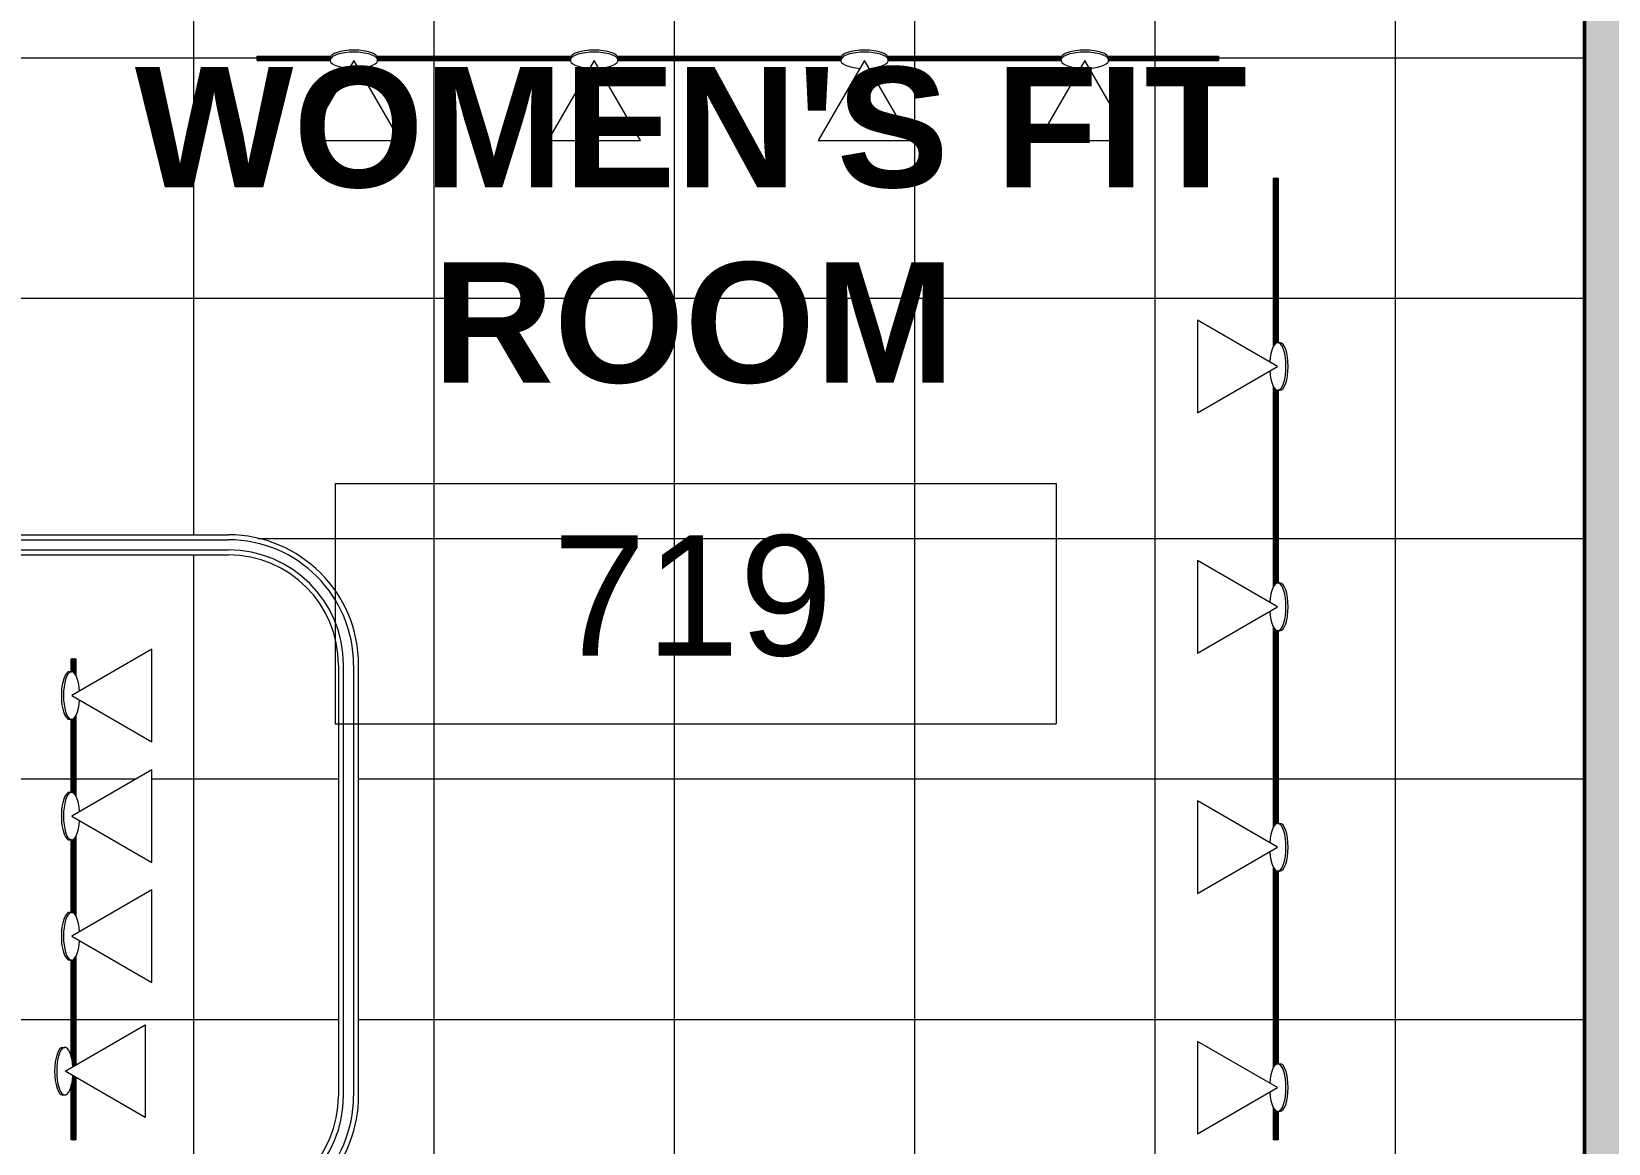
# Model space of a CAD drawing. Header units: inches. Extents: x -956 to 1409, y -1120 to 895.
# Drawn here: x -284.8 to -127.3, y 384.3 to 495.3 of the extents above; entities that cross this region are included whole.
import ezdxf

# ---------------------------------------------------------------- set-up
doc = ezdxf.new("R2010")
doc.units = ezdxf.units.IN
doc.header["$MEASUREMENT"] = 0
for name, color, linetype, lineweight in [('A-AREA-IDEN', 2, 'Continuous', 9), ('A-CLNG-PATT', 13, 'Continuous', 13), ('A-GENM', 13, 'Continuous', 13), ('A-WALL-PATT', 111, 'Continuous', 13), ('E-LITE-EQPM', 33, 'Continuous', 9), ('I-WALL', 2, 'Continuous', 13)]:
    doc.layers.add(name, color=color, linetype=linetype, lineweight=lineweight)
doc.styles.add('Arial_2', font='arial.ttf', dxfattribs={"height": 12})
doc.styles.add('Arial_B', font='arialbd.ttf', dxfattribs={"height": 12})

# ---------------------------------------------------------------- blocks, each defined once
blk = doc.blocks.new('Lighting - Track - Flexible_Cooper_Halo_LF4_ LF8 - Lighting - Track - Flexible_Cooper_Halo_LF4-V39-7TH FLOOR TELECOM RCP')
at = {"layer": 'E-LITE-EQPM', "color": 9}
for p, q in [((-24, 0.23), (-24, 0.23)), ((-21.16, 0.23), (-24, 0.23)), ((-21.16, 0.22), (-24, 0.22)), ((-24, 0.22), (-24, -0.22)), ((-24, 0.22), (-24, 0.22)), ((-24, 0.08), (-24, 0.11)), ((-21.14, 0.11), (-24, 0.11)), ((-21.13, 0.08), (-24, 0.08)), ((-24, 0.03), (-21.11, 0.03)), ((-16.5, 0.03), (2.89, 0.03)), ((2.87, 0.08), (-16.48, 0.08)), ((2.86, 0.11), (-16.47, 0.11)), ((2.84, 0.23), (-16.43, 0.23)), ((2.84, 0.22), (-16.43, 0.22)), ((7.5, 0.03), (24, 0.03)), ((24, 0.08), (7.52, 0.08)), ((24, 0.11), (7.53, 0.11)), ((24, 0.23), (7.57, 0.23)), ((24, 0.22), (7.57, 0.22)), ((24, 0.23), (24, 0.23)), ((24, -0.22), (24, 0.22)), ((24, 0.22), (24, 0.22)), ((24, 0.11), (24, 0.08)), ((-21.06, -0.03), (-24, -0.03)), ((-24, -0.11), (-24, -0.08)), ((-21, -0.08), (-24, -0.08)), ((-24, -0.11), (-20.96, -0.11)), ((-24, -0.22), (-20.8, -0.22)), ((-24, -0.22), (-24, -0.22)), ((-24, -0.23), (-24, -0.23)), ((-20.79, -0.23), (-24, -0.23)), ((3.21, -0.23), (-16.81, -0.23)), ((-16.8, -0.22), (3.2, -0.22)), ((-16.64, -0.11), (3.04, -0.11)), ((3, -0.08), (-16.6, -0.08)), ((2.94, -0.03), (-16.54, -0.03)), ((24, -0.23), (7.19, -0.23)), ((7.2, -0.22), (24, -0.22)), ((7.36, -0.11), (24, -0.11)), ((24, -0.08), (7.4, -0.08)), ((24, -0.03), (7.46, -0.03)), ((24, -0.08), (24, -0.11)), ((24, -0.22), (24, -0.22)), ((24, -0.23), (24, -0.23))]:
    blk.add_line(p, q, dxfattribs=at)
blk = doc.blocks.new('Lighting - Track Head - Spot - Lighting - Track Head - Spot-5499910-7TH FLOOR TELECOM RCP')
at = {"layer": 'E-LITE-EQPM', "color": 9}
for p, q in [((-8, 4.62), (-8, -4.62)), ((0, 0), (-8, 4.62)), ((0.02, 2.38), (0.23, 2.38)), ((-8, -4.62), (0, 0)), ((0.23, -2.38), (0.02, -2.38))]:
    blk.add_line(p, q, dxfattribs=at)
for centre, start_param, end_param in [((0.02, 0), 4.712389, 7.664978), ((0.23, 0), 4.712389, 6.283185), ((0.02, 0), 1.7598, 4.712389), ((0.23, 0), 3.141593, 4.712389)]:
    blk.add_ellipse(centre, major_axis=(0, 2.38), ratio=0.34202, start_param=start_param, end_param=end_param, dxfattribs=at)
blk = doc.blocks.new('Lighting - Track - Flexible_Cooper_Halo_LF4_ LF8 - Lighting - Track - Flexible_Cooper_Halo_LF4-V40-7TH FLOOR TELECOM RCP')
at = {"layer": 'E-LITE-EQPM', "color": 9}
for p, q in [((-24, 0.23), (-24, 0.23)), ((-17.77, 0.23), (-24, 0.23)), ((-17.77, 0.22), (-24, 0.22)), ((-24, 0.22), (-24, -0.22)), ((-24, 0.22), (-24, 0.22)), ((-24, 0.08), (-24, 0.11)), ((-17.71, 0.11), (-24, 0.11)), ((-17.69, 0.08), (-24, 0.08)), ((-24, 0.03), (-17.66, 0.03)), ((-16.65, 0.03), (-5.96, 0.03)), ((-5.9, 0.08), (-16.62, 0.08)), ((-5.86, 0.11), (-16.61, 0.11)), ((-5.7, 0.23), (-16.54, 0.23)), ((-5.71, 0.22), (-16.54, 0.22)), ((6.3, 0.23), (-1.68, 0.23)), ((6.29, 0.22), (-1.66, 0.22)), ((6.14, 0.11), (-1.52, 0.11)), ((6.1, 0.08), (-1.48, 0.08)), ((-1.42, 0.03), (6.04, 0.03)), ((18.34, 0.23), (10.32, 0.23)), ((18.32, 0.22), (10.34, 0.22)), ((18.17, 0.11), (10.48, 0.11)), ((18.13, 0.08), (10.52, 0.08)), ((10.58, 0.03), (18.08, 0.03)), ((24, 0.23), (22.35, 0.23)), ((24, 0.22), (22.37, 0.22)), ((24, 0.11), (22.51, 0.11)), ((24, 0.08), (22.55, 0.08)), ((22.61, 0.03), (24, 0.03)), ((24, 0.23), (24, 0.23)), ((24, -0.22), (24, 0.22)), ((24, 0.22), (24, 0.22)), ((24, 0.11), (24, 0.08)), ((-17.63, -0.03), (-24, -0.03)), ((-24, -0.11), (-24, -0.08)), ((-17.68, -0.08), (-24, -0.08)), ((-24, -0.11), (-17.97, -0.11)), ((-24, -0.22), (-18.56, -0.22)), ((-24, -0.22), (-24, -0.22)), ((-24, -0.23), (-24, -0.23)), ((-18.59, -0.23), (-24, -0.23)), ((-6, -0.03), (-16.69, -0.03)), ((-6.01, -0.08), (-16.63, -0.08)), ((-16.35, -0.11), (-6.03, -0.11)), ((-15.75, -0.22), (-6.06, -0.22)), ((-6.06, -0.23), (-15.73, -0.23)), ((6, -0.03), (-1.38, -0.03)), ((5.99, -0.08), (-1.36, -0.08)), ((-1.35, -0.11), (5.97, -0.11)), ((-1.33, -0.22), (5.94, -0.22)), ((5.94, -0.23), (-1.32, -0.23)), ((18.03, -0.03), (10.62, -0.03)), ((18.02, -0.08), (10.64, -0.08)), ((10.65, -0.11), (18, -0.11)), ((10.67, -0.22), (17.98, -0.22)), ((17.97, -0.23), (10.68, -0.23)), ((24, -0.03), (22.65, -0.03)), ((24, -0.08), (22.67, -0.08)), ((22.68, -0.11), (24, -0.11)), ((22.71, -0.22), (24, -0.22)), ((24, -0.23), (22.71, -0.23)), ((24, -0.08), (24, -0.11)), ((24, -0.22), (24, -0.22)), ((24, -0.23), (24, -0.23))]:
    blk.add_line(p, q, dxfattribs=at)
blk = doc.blocks.new('Lighting - Track Head - Spot - Lighting - Track Head - Spot-5499911-7TH FLOOR TELECOM RCP')
at = {"layer": 'E-LITE-EQPM', "color": 9}
for p, q in [((-8, 4.62), (0, 0)), ((-8, -4.62), (-8, 4.62)), ((0.02, 2.38), (0.23, 2.38)), ((0, 0), (-8, -4.62)), ((0.23, -2.38), (0.02, -2.38))]:
    blk.add_line(p, q, dxfattribs=at)
for centre, start_param, end_param in [((0.02, 0), 4.712389, 7.664978), ((0.23, 0), 4.712389, 6.283185), ((0.02, 0), 1.7598, 4.712389), ((0.23, 0), 3.141593, 4.712389)]:
    blk.add_ellipse(centre, major_axis=(0, 2.38), ratio=0.34202, start_param=start_param, end_param=end_param, dxfattribs=at)
blk = doc.blocks.new('Lighting - Track - Flexible_Cooper_Halo_LF4_ LF8 - Lighting - Track - Flexible_Cooper_Halo_LF4-V59-7TH FLOOR TELECOM RCP')
at = {"layer": 'E-LITE-EQPM', "color": 9}
for p, q in [((-24, 0.23), (-24, 0.23)), ((-12.94, 0.23), (-24, 0.23)), ((-12.94, 0.22), (-24, 0.22)), ((-24, 0.22), (-24, -0.22)), ((-24, 0.22), (-24, 0.22)), ((-24, 0.08), (-24, 0.11)), ((-12.98, 0.11), (-24, 0.11)), ((-13, 0.08), (-24, 0.08)), ((-24, 0.03), (-13.01, 0.03)), ((9.06, 0.23), (-8.36, 0.23)), ((9.06, 0.22), (-8.35, 0.22)), ((9.02, 0.11), (-8.31, 0.11)), ((9, 0.08), (-8.3, 0.08)), ((-8.28, 0.03), (8.99, 0.03)), ((24, 0.23), (13.64, 0.23)), ((24, 0.22), (13.65, 0.22)), ((24, 0.11), (13.69, 0.11)), ((24, 0.08), (13.7, 0.08)), ((13.72, 0.03), (24, 0.03)), ((24, 0.23), (24, 0.23)), ((24, -0.22), (24, 0.22)), ((24, 0.22), (24, 0.22)), ((24, 0.11), (24, 0.08)), ((-13.02, -0.03), (-24, -0.03)), ((-24, -0.11), (-24, -0.08)), ((-13.02, -0.08), (-24, -0.08)), ((-24, -0.11), (-13.02, -0.11)), ((-24, -0.22), (-13.01, -0.22)), ((-24, -0.22), (-24, -0.22)), ((-24, -0.23), (-24, -0.23)), ((-13.01, -0.23), (-24, -0.23)), ((-8.28, -0.22), (8.99, -0.22)), ((8.99, -0.23), (-8.28, -0.23)), ((8.98, -0.03), (-8.27, -0.03)), ((8.98, -0.08), (-8.27, -0.08)), ((-8.27, -0.11), (8.98, -0.11)), ((13.72, -0.22), (24, -0.22)), ((24, -0.23), (13.72, -0.23)), ((24, -0.03), (13.73, -0.03)), ((24, -0.08), (13.73, -0.08)), ((13.73, -0.11), (24, -0.11)), ((24, -0.08), (24, -0.11)), ((24, -0.22), (24, -0.22)), ((24, -0.23), (24, -0.23))]:
    blk.add_line(p, q, dxfattribs=at)
blk = doc.blocks.new('Lighting - Track - Flexible_Cooper_Halo_LF4_ LF8 - Lighting - Track - Flexible_Cooper_Halo_LF4-V60-7TH FLOOR TELECOM RCP')
at = {"layer": 'E-LITE-EQPM', "color": 9}
for p, q in [((-24, 0.23), (-24, 0.23)), ((-11.94, 0.23), (-24, 0.23)), ((-11.94, 0.22), (-24, 0.22)), ((-24, 0.22), (-24, -0.22)), ((-24, 0.22), (-24, 0.22)), ((-24, 0.08), (-24, 0.11)), ((-11.98, 0.11), (-24, 0.11)), ((-12, 0.08), (-24, 0.08)), ((-24, 0.03), (-12.01, 0.03)), ((12.06, 0.23), (-7.36, 0.23)), ((12.06, 0.22), (-7.35, 0.22)), ((12.02, 0.11), (-7.31, 0.11)), ((12, 0.08), (-7.3, 0.08)), ((-7.28, 0.03), (11.99, 0.03)), ((24, 0.23), (16.64, 0.23)), ((24, 0.22), (16.65, 0.22)), ((24, 0.11), (16.69, 0.11)), ((24, 0.08), (16.7, 0.08)), ((16.72, 0.03), (24, 0.03)), ((24, 0.23), (24, 0.23)), ((24, -0.22), (24, 0.22)), ((24, 0.22), (24, 0.22)), ((24, 0.11), (24, 0.08)), ((-12.02, -0.03), (-24, -0.03)), ((-24, -0.11), (-24, -0.08)), ((-12.02, -0.08), (-24, -0.08)), ((-24, -0.11), (-12.02, -0.11)), ((-24, -0.22), (-12.01, -0.22)), ((-24, -0.22), (-24, -0.22)), ((-24, -0.23), (-24, -0.23)), ((-12.01, -0.23), (-24, -0.23)), ((-7.28, -0.22), (11.99, -0.22)), ((11.99, -0.23), (-7.28, -0.23)), ((11.98, -0.03), (-7.27, -0.03)), ((11.98, -0.08), (-7.27, -0.08)), ((-7.27, -0.11), (11.98, -0.11)), ((16.72, -0.22), (24, -0.22)), ((24, -0.23), (16.72, -0.23)), ((24, -0.03), (16.73, -0.03)), ((24, -0.08), (16.73, -0.08)), ((16.73, -0.11), (24, -0.11)), ((24, -0.08), (24, -0.11)), ((24, -0.22), (24, -0.22)), ((24, -0.23), (24, -0.23))]:
    blk.add_line(p, q, dxfattribs=at)
blk = doc.blocks.new('Cubicle_Curtain_with_bend_14534 - CUBICLETRACK-4954441-7TH FLOOR TELECOM RCP')
at = {"layer": 'A-GENM', "color": 53, "lineweight": 20}
for p, q in [((-11.93, -2.13), (-11.93, 1.87)), ((-11.93, 1.87), (-11.8, 1.87)), ((-11.8, 1.87), (-11.8, -2.13)), ((-10.05, -2.13), (-10.05, 1.87)), ((-9.93, 1.87), (-9.93, -2.13)), ((-7.93, -2.13), (-7.93, 1.87)), ((-7.8, 1.87), (-7.8, -2.13)), ((-6.05, -2.13), (-6.05, 1.87)), ((-5.93, 1.87), (-5.93, -2.13)), ((-3.93, -2.13), (-3.93, 1.87)), ((-3.8, 1.87), (-3.8, -2.13)), ((-2.05, -2.13), (-2.05, 1.87)), ((-1.93, 1.87), (-1.93, -2.13)), ((0.07, -2.13), (0.07, 1.87)), ((0.2, 1.87), (0.2, -2.13)), ((0.2, -2.13), (0.07, -2.13))]:
    blk.add_line(p, q, dxfattribs=at)
at = {"layer": 'A-GENM', "color": 9, "lineweight": 9}
for p, q in [((-11.93, 1), (-70, 1)), ((-70, 0.5), (-11.93, 0.5)), ((-10.05, 1), (-11.8, 1)), ((-11.8, 0.5), (-10.05, 0.5)), ((-7.93, 1), (-9.93, 1)), ((-9.93, 0.5), (-7.93, 0.5)), ((-6.05, 1), (-7.8, 1)), ((-7.8, 0.5), (-6.05, 0.5)), ((-3.93, 1), (-5.93, 1)), ((-5.93, 0.5), (-3.93, 0.5)), ((-2.05, 1), (-3.8, 1)), ((-3.8, 0.5), (-2.05, 0.5)), ((-0.03, 1), (-1.93, 1)), ((-1.93, 0.5), (-0.03, 0.5)), ((-11.93, -0.5), (-70, -0.5)), ((-70, -1), (-11.93, -1)), ((-10.05, -0.5), (-11.8, -0.5)), ((-11.8, -1), (-10.05, -1)), ((-7.93, -0.5), (-9.93, -0.5)), ((-9.93, -1), (-7.93, -1)), ((-6.05, -0.5), (-7.8, -0.5)), ((-7.8, -1), (-6.05, -1)), ((-3.93, -0.5), (-5.93, -0.5)), ((-5.93, -1), (-3.93, -1)), ((-2.05, -0.5), (-3.8, -0.5)), ((-3.8, -1), (-2.05, -1)), ((-0.03, -0.5), (-1.93, -0.5)), ((-1.93, -1), (-0.03, -1)), ((-83, -12), (-83, -55)), ((-82.5, -55), (-82.5, -12)), ((-81.5, -12), (-81.5, -55)), ((-81, -55), (-81, -12)), ((-34, -66), (-70, -66)), ((-34, -66.5), (-34, -66)), ((-34, -66.5), (-70, -66.5)), ((-34, -67.5), (-70, -67.5)), ((-34, -67.5), (-34, -66.5)), ((-34, -68), (-34, -67.5)), ((-34, -68), (-70, -68))]:
    blk.add_line(p, q, dxfattribs=at)
at = {"layer": 'A-GENM', "color": 53, "lineweight": 20}
for centre, radius, start, end in [((-8.93, 1.87), 1.13, 0, 180), ((-8.93, 1.87), 1, 0, 180), ((-4.93, 1.87), 1.13, 0, 180), ((-4.93, 1.87), 1, 360, 180), ((-0.93, 1.87), 1.13, 0, 180), ((-0.93, 1.87), 1, 0, 180), ((-10.93, -2.13), 1, 180, 0), ((-10.93, -2.13), 0.875, 180, 360), ((-6.93, -2.13), 1, 180, 0), ((-6.93, -2.13), 0.875, 180, 360), ((-2.93, -2.13), 1, 180, 0), ((-2.93, -2.13), 0.875, 180, 360)]:
    blk.add_arc(centre, radius, start, end, dxfattribs=at)
at = {"layer": 'A-GENM', "color": 9, "lineweight": 9}
for centre, radius, start, end in [((-70, -12), 12.5, 90, 180), ((-70, -12), 13, 90, 136.6708), ((-70, -12), 11.5, 90, 180), ((-70, -12), 11, 90, 180), ((-70, -12), 13, 138.9338, 180), ((-70, -55), 13, 180, 270), ((-70, -55), 12.5, 180, 270), ((-70, -55), 11.5, 180, 270), ((-70, -55), 11, 180, 270)]:
    blk.add_arc(centre, radius, start, end, dxfattribs=at)
blk = doc.blocks.new('Lighting - Track Head - Spot - Lighting - Track Head - Spot-V64-7TH FLOOR TELECOM RCP')
at = {"layer": 'E-LITE-EQPM', "color": 9}
for p, q in [((-8, 4.62), (-8, -4.62)), ((0, 0), (-8, 4.62)), ((0.02, 2.38), (0.23, 2.38)), ((-8, -4.62), (0, 0)), ((0.23, -2.38), (0.02, -2.38))]:
    blk.add_line(p, q, dxfattribs=at)
for centre, start_param, end_param in [((0.02, 0), 4.712389, 7.664978), ((0.23, 0), 5.761876, 6.283185), ((0.23, 0), 4.712389, 5.759587), ((0.02, 0), 1.7598, 4.712389), ((0.23, 0), 3.665191, 4.712389), ((0.23, 0), 3.141593, 3.662902)]:
    blk.add_ellipse(centre, major_axis=(0, 2.38), ratio=0.34202, start_param=start_param, end_param=end_param, dxfattribs=at)
blk = doc.blocks.new('18433_1 - AEO NY - CENTRAL_rvt-1-7TH FLOOR TELECOM RCP')
at = {"layer": 'A-CLNG-PATT'}
h = blk.add_hatch(dxfattribs=at)
h.set_pattern_fill('FP_19', color=253, style=0, pattern_type=2)
h.set_pattern_definition([(0, (19.4, 708.63), (0, -24), []), (270, (19.4, 708.63), (-24, -1e-15), [])])
h.paths.add_polyline_path([(-314.35, 333.07), (-309.23, 333.07), (-309.23, 354.65), (-314.35, 354.65), (-314.35, 337.64)], flags=0)
h.paths.add_polyline_path([(-303.48, 333.07), (-129.71, 333.07), (-129.71, 532.01), (-335.1, 532.01), (-335.1, 440.07), (-287.1, 440.07), (-287.1, 435.19), (-289.6, 435.19), (-289.6, 434.69), (-313.6, 434.69), (-313.6, 435.19), (-335.1, 435.19), (-335.1, 378.02), (-333.2, 378.02), (-333.2, 379.15), (-333.01, 379.74), (-332.48, 380.1), (-331.9, 380.1), (-331.4, 379.74), (-331.2, 379.15), (-331.2, 378.02), (-329.2, 378.02), (-329.2, 379.15), (-329.01, 379.74), (-328.48, 380.1), (-327.9, 380.1), (-327.4, 379.74), (-327.2, 379.15), (-327.2, 378.02), (-325.2, 378.02), (-325.2, 379.15), (-325.01, 379.74), (-324.48, 380.1), (-323.9, 380.1), (-323.4, 379.74), (-323.2, 379.15), (-323.2, 378.02), (-265.13, 378.02), (-262.89, 378.27), (-260.73, 378.96), (-258.88, 379.99), (-257.35, 381.25), (-255.99, 382.91), (-254.97, 384.81), (-254.34, 386.92), (-254.13, 389.02), (-254.13, 432.02), (-254.37, 434.27), (-255.07, 436.43), (-256.12, 438.29), (-257.35, 439.8), (-259.02, 441.17), (-261.08, 442.24), (-262.99, 442.81), (-265.13, 443.02), (-301.13, 443.02), (-301.13, 445.02), (-265.13, 445.02), (-262.6, 444.77), (-260.16, 444.03), (-257.91, 442.83), (-255.94, 441.22), (-254.25, 439.11), (-253.06, 436.81), (-252.37, 434.46), (-252.13, 432.02), (-252.13, 389.02), (-252.38, 386.49), (-253.12, 384.05), (-254.32, 381.8), (-255.37, 380.52), (-246.69, 380.52), (-250.87, 373.29), (-250.7, 373.28), (-250.12, 373.2), (-249.63, 373.07), (-249.07, 372.86), (-231.42, 372.86), (-231.37, 372.9), (-230.99, 373.07), (-230.5, 373.2), (-229.77, 373.31), (-233.93, 380.52), (-224.69, 380.52), (-228.87, 373.29), (-228.7, 373.28), (-228.12, 373.2), (-227.63, 373.07), (-227.07, 372.86), (-204.42, 372.86), (-204.37, 372.9), (-203.99, 373.07), (-203.5, 373.2), (-202.77, 373.31), (-206.93, 380.52), (-197.69, 380.52), (-201.87, 373.29), (-201.7, 373.28), (-201.12, 373.2), (-200.63, 373.07), (-200.07, 372.86), (-180.42, 372.86), (-180.37, 372.9), (-179.78, 373.13), (-179.5, 373.2), (-178.77, 373.31), (-182.93, 380.52), (-173.69, 380.52), (-177.87, 373.29), (-177.7, 373.28), (-177.12, 373.2), (-176.63, 373.07), (-176.07, 372.86), (-166.25, 372.85), (-166.25, 372.4), (-175.93, 372.4), (-175.96, 372.22), (-176.02, 372.08), (-176.25, 371.88), (-176.64, 371.71), (-177.12, 371.59), (-177.7, 371.5), (-178.61, 371.49), (-179.04, 371.52), (-179.78, 371.66), (-180.17, 371.79), (-180.49, 371.98), (-180.61, 372.09), (-180.73, 372.4), (-199.93, 372.4), (-199.94, 372.27), (-200.02, 372.08), (-200.25, 371.88), (-200.64, 371.71), (-201.12, 371.59), (-201.7, 371.5), (-202.61, 371.49), (-203.04, 371.52), (-203.5, 371.59), (-204.17, 371.79), (-204.49, 371.98), (-204.61, 372.09), (-204.73, 372.4), (-226.93, 372.4), (-226.96, 372.22), (-227.02, 372.08), (-227.25, 371.88), (-227.64, 371.71), (-228.12, 371.59), (-228.7, 371.5), (-229.61, 371.49), (-230.04, 371.52), (-230.6, 371.61), (-231.17, 371.79), (-231.49, 371.98), (-231.61, 372.09), (-231.73, 372.4), (-248.93, 372.4), (-248.96, 372.22), (-249.02, 372.08), (-249.25, 371.88), (-249.64, 371.71), (-250.12, 371.59), (-250.7, 371.5), (-251.61, 371.49), (-252.04, 371.52), (-252.5, 371.59), (-253.17, 371.79), (-253.49, 371.98), (-253.61, 372.09), (-253.73, 372.4), (-262.25, 372.41), (-262.25, 372.86), (-253.42, 372.86), (-253.37, 372.9), (-252.99, 373.07), (-252.5, 373.2), (-251.77, 373.31), (-255.7, 380.12), (-255.94, 379.83), (-258.05, 378.14), (-260.35, 376.96), (-262.69, 376.26), (-265.13, 376.02), (-323.2, 376.02), (-323.2, 375.15), (-323.33, 375.15), (-323.33, 376.02), (-325.08, 376.02), (-325.08, 375.15), (-325.29, 374.49), (-325.9, 374.08), (-326.55, 374.08), (-327.11, 374.49), (-327.33, 375.15), (-327.33, 376.02), (-329.08, 376.02), (-329.08, 375.15), (-329.29, 374.49), (-329.9, 374.08), (-330.55, 374.08), (-331.11, 374.49), (-331.33, 375.15), (-331.33, 376.02), (-333.08, 376.02), (-333.08, 375.15), (-333.29, 374.49), (-333.9, 374.08), (-334.55, 374.08), (-335.1, 374.48), (-335.1, 373.94), (-311.1, 373.94), (-311.1, 369.07), (-335.1, 369.07), (-335.1, 367.52), (-314.35, 367.52), (-314.35, 360.4), (-303.48, 360.4), (-303.48, 337.64)], flags=0)
h.paths.add_polyline_path([(-265.13, 372.73), (-265.13, 372.73), (-262.25, 372.73)], flags=0)
h.paths.add_polyline_path([(-333.9, 374.2), (-333.4, 374.56), (-333.2, 375.15), (-333.2, 376.02), (-335.1, 376.02), (-335.1, 374.83), (-335.01, 374.56), (-334.51, 374.2)], flags=0)
h.paths.add_polyline_path([(-329.9, 374.2), (-329.4, 374.56), (-329.2, 375.15), (-329.2, 376.02), (-331.2, 376.02), (-331.2, 375.15), (-331.01, 374.56), (-330.51, 374.2)], flags=0)
h.paths.add_polyline_path([(-326.51, 374.2), (-325.86, 374.23), (-325.4, 374.56), (-325.2, 375.15), (-325.2, 376.02), (-327.2, 376.02), (-327.2, 375.15), (-327.01, 374.56), (-326.55, 374.23)], flags=0)
h.paths.add_polyline_path([(-324.91, 378.02), (-323.33, 378.02), (-323.33, 379.15), (-323.5, 379.66), (-323.93, 379.98), (-324.51, 379.95), (-324.91, 379.66), (-325.08, 379.15), (-325.08, 378.02), (-325.01, 378.02)], flags=0)
h.paths.add_polyline_path([(-333.08, 378.02), (-331.33, 378.02), (-331.33, 379.15), (-331.5, 379.66), (-331.93, 379.98), (-332.51, 379.95), (-332.91, 379.66), (-333.08, 379.15)], flags=0)
h.paths.add_polyline_path([(-327.33, 378.02), (-327.33, 379.15), (-327.5, 379.66), (-327.93, 379.98), (-328.51, 379.95), (-328.91, 379.66), (-329.08, 379.15), (-329.08, 378.02), (-327.5, 378.02)], flags=0)
h.paths.add_polyline_path([(-160.63, 384.63), (-160.77, 384.63), (-160.77, 387.85), (-160.9, 388.15), (-161.03, 388.64), (-161.14, 389.37), (-168.35, 385.21), (-168.35, 394.45), (-161.12, 390.27), (-161.11, 390.44), (-161.03, 391.02), (-160.9, 391.51), (-160.77, 391.89), (-160.77, 411.85), (-160.9, 412.15), (-161.03, 412.64), (-161.14, 413.37), (-168.35, 409.21), (-168.35, 418.45), (-161.12, 414.27), (-161.11, 414.44), (-161.03, 415.02), (-160.88, 415.56), (-160.77, 415.89), (-160.77, 435.85), (-160.9, 436.15), (-161.03, 436.64), (-161.14, 437.37), (-168.35, 433.21), (-168.35, 442.45), (-161.12, 438.27), (-161.11, 438.44), (-161.03, 439.02), (-160.9, 439.51), (-160.77, 439.89), (-160.77, 459.85), (-160.9, 460.15), (-161.03, 460.64), (-161.14, 461.37), (-168.35, 457.21), (-168.35, 466.45), (-161.12, 462.27), (-161.11, 462.44), (-161.03, 463.02), (-160.9, 463.51), (-160.77, 463.89), (-160.76, 480.63), (-160.31, 480.63), (-160.31, 464.2), (-160.05, 464.18), (-159.91, 464.12), (-159.71, 463.89), (-159.54, 463.5), (-159.42, 463.02), (-159.34, 462.44), (-159.31, 461.83), (-159.34, 461.21), (-159.46, 460.49), (-159.62, 459.97), (-159.81, 459.65), (-159.92, 459.53), (-160.12, 459.45), (-160.31, 459.45), (-160.31, 440.2), (-160.05, 440.18), (-159.91, 440.12), (-159.71, 439.89), (-159.54, 439.5), (-159.42, 439.02), (-159.34, 438.44), (-159.31, 437.83), (-159.34, 437.21), (-159.46, 436.49), (-159.62, 435.97), (-159.81, 435.65), (-159.92, 435.53), (-160.12, 435.45), (-160.31, 435.45), (-160.31, 416.2), (-160.05, 416.18), (-159.91, 416.12), (-159.71, 415.89), (-159.54, 415.5), (-159.42, 415.02), (-159.34, 414.44), (-159.31, 413.83), (-159.34, 413.21), (-159.46, 412.49), (-159.62, 411.97), (-159.81, 411.65), (-159.92, 411.53), (-160.12, 411.45), (-160.31, 411.45), (-160.31, 392.2), (-160.05, 392.18), (-159.91, 392.12), (-159.71, 391.89), (-159.54, 391.5), (-159.42, 391.02), (-159.34, 390.44), (-159.31, 389.83), (-159.34, 389.21), (-159.46, 388.49), (-159.62, 387.97), (-159.81, 387.65), (-159.92, 387.53), (-160.12, 387.45), (-160.31, 387.45), (-160.35, 384.63), (-160.63, 384.63)], flags=0)
h.paths.add_polyline_path([(-160.63, 380.93), (-160.63, 380.93), (-160.63, 384.63)], flags=0)
h.paths.add_polyline_path([(-280.69, 384.63), (-280.82, 384.63), (-280.82, 390.04), (-280.98, 389.59), (-281.05, 389.42), (-281.25, 389.18), (-281.46, 389.1), (-281.77, 389.14), (-281.88, 389.18), (-282.07, 389.42), (-282.27, 389.91), (-282.37, 390.29), (-282.47, 391.17), (-282.47, 391.78), (-282.45, 392.09), (-282.37, 392.66), (-282.16, 393.33), (-282.04, 393.58), (-281.87, 393.77), (-281.67, 393.85), (-281.41, 393.83), (-281.25, 393.77), (-281.05, 393.53), (-280.82, 392.91), (-280.82, 402.57), (-281.07, 402.59), (-281.21, 402.65), (-281.41, 402.89), (-281.58, 403.27), (-281.71, 403.76), (-281.79, 404.33), (-281.8, 405.25), (-281.77, 405.67), (-281.71, 406.13), (-281.5, 406.8), (-281.31, 407.12), (-281.2, 407.24), (-281, 407.32), (-280.82, 407.32), (-280.82, 414.57), (-281.07, 414.59), (-281.21, 414.65), (-281.41, 414.89), (-281.58, 415.27), (-281.71, 415.76), (-281.79, 416.33), (-281.8, 417.25), (-281.77, 417.67), (-281.71, 418.13), (-281.5, 418.8), (-281.31, 419.12), (-281.2, 419.24), (-281, 419.32), (-280.82, 419.32), (-280.82, 426.6), (-281.07, 426.63), (-281.21, 426.68), (-281.41, 426.92), (-281.58, 427.31), (-281.71, 427.79), (-281.79, 428.36), (-281.8, 429.28), (-281.77, 429.7), (-281.71, 430.16), (-281.5, 430.83), (-281.31, 431.15), (-281.2, 431.27), (-281, 431.35), (-280.82, 431.35), (-280.81, 432.63), (-280.37, 432.63), (-280.37, 430.98), (-280.22, 430.65), (-280.09, 430.16), (-279.98, 429.43), (-272.77, 433.59), (-272.77, 424.36), (-280, 428.53), (-280.01, 428.36), (-280.09, 427.79), (-280.22, 427.3), (-280.37, 426.92), (-280.37, 418.95), (-280.22, 418.62), (-280.09, 418.13), (-279.98, 417.4), (-272.77, 421.56), (-272.77, 412.32), (-280, 416.5), (-280.01, 416.33), (-280.15, 415.56), (-280.22, 415.26), (-280.37, 414.89), (-280.35, 406.9), (-280.22, 406.62), (-280.09, 406.13), (-279.98, 405.4), (-272.77, 409.56), (-272.77, 400.32), (-280, 404.5), (-280.01, 404.33), (-280.09, 403.76), (-280.22, 403.26), (-280.37, 402.89), (-280.37, 392.09), (-273.44, 396.09), (-273.44, 386.86), (-280.37, 390.86), (-280.38, 384.63), (-280.69, 384.63)], flags=0)
h.paths.add_polyline_path([(-304.28, 405.19), (-305.06, 405.3), (-305.78, 405.6), (-306.41, 406.07), (-306.88, 406.69), (-307.18, 407.42), (-307.28, 408.19), (-307.18, 408.97), (-306.88, 409.69), (-306.41, 410.31), (-305.78, 410.79), (-305.06, 411.09), (-304.28, 411.19), (-303.51, 411.09), (-302.78, 410.79), (-302.16, 410.31), (-301.69, 409.69), (-301.39, 408.97), (-301.28, 408.19), (-301.39, 407.42), (-301.73, 406.63), (-302.16, 406.07), (-302.78, 405.6), (-303.51, 405.3)], flags=0)
h.paths.add_polyline_path([(-247.98, 484.37), (-257.22, 484.37), (-253.04, 491.61), (-253.22, 491.61), (-253.79, 491.69), (-254.28, 491.82), (-254.66, 491.99), (-254.9, 492.19), (-254.98, 492.36), (-262.25, 492.37), (-262.25, 492.82), (-254.89, 492.82), (-254.66, 493.01), (-254.27, 493.18), (-253.79, 493.31), (-253.22, 493.39), (-252.3, 493.4), (-251.87, 493.37), (-251.41, 493.31), (-250.75, 493.1), (-250.54, 493.01), (-250.31, 492.82), (-230.89, 492.82), (-230.6, 493.04), (-230.27, 493.18), (-229.79, 493.31), (-229.22, 493.39), (-228.3, 493.4), (-227.87, 493.37), (-227.41, 493.31), (-226.75, 493.1), (-226.54, 493.01), (-226.31, 492.82), (-203.89, 492.82), (-203.66, 493.01), (-203.27, 493.18), (-202.79, 493.31), (-202.22, 493.39), (-201.3, 493.4), (-200.87, 493.37), (-200.11, 493.23), (-199.75, 493.1), (-199.54, 493.01), (-199.31, 492.82), (-181.89, 492.82), (-181.66, 493.01), (-181.27, 493.18), (-180.79, 493.31), (-179.78, 493.41), (-179.3, 493.4), (-178.87, 493.37), (-178.41, 493.31), (-177.75, 493.1), (-177.54, 493.01), (-177.31, 492.82), (-166.25, 492.81), (-166.25, 492.36), (-177.24, 492.36), (-177.31, 492.19), (-177.54, 491.99), (-177.92, 491.82), (-178.41, 491.69), (-179.15, 491.59), (-174.98, 484.37), (-184.22, 484.37), (-180.04, 491.61), (-180.22, 491.61), (-180.79, 491.69), (-181.28, 491.82), (-181.66, 491.99), (-181.9, 492.19), (-181.98, 492.36), (-199.24, 492.36), (-199.31, 492.19), (-199.54, 491.99), (-200.11, 491.77), (-200.41, 491.69), (-201.15, 491.59), (-196.98, 484.37), (-206.22, 484.37), (-202.04, 491.61), (-202.22, 491.61), (-202.79, 491.69), (-203.28, 491.82), (-203.66, 491.99), (-203.9, 492.19), (-203.98, 492.36), (-226.24, 492.36), (-226.31, 492.19), (-226.54, 491.99), (-226.92, 491.82), (-227.41, 491.69), (-228.15, 491.59), (-223.98, 484.37), (-233.22, 484.37), (-229.04, 491.61), (-229.22, 491.61), (-229.79, 491.69), (-230.28, 491.82), (-230.66, 491.99), (-230.9, 492.19), (-230.98, 492.36), (-250.24, 492.36), (-250.31, 492.19), (-250.54, 491.99), (-250.92, 491.82), (-251.41, 491.69), (-252.15, 491.59), (-248.24, 484.81)], flags=0)
at = {"layer": 'A-WALL-PATT'}
blk.add_hatch(color=253, dxfattribs=at).paths.add_polyline_path([(-129.71, 11.88), (-124.33, 11.88), (-124.33, 536.38), (-129.71, 536.38), (-129.71, 17.26)], flags=0)
at = {"layer": 'I-WALL', "color": 133, "lineweight": 50}
blk.add_line((-129.71, 332.63), (-129.71, 532.01), dxfattribs=at)
at = {"color": 9, "lineweight": 9}
for name, p, rotation in [('Lighting - Track Head - Spot - Lighting - Track Head - Spot-5499910-7TH FLOOR TELECOM RCP', (-252.6, 492.37), 90.00000000000058), ('Lighting - Track Head - Spot - Lighting - Track Head - Spot-5499910-7TH FLOOR TELECOM RCP', (-228.6, 492.37), 90.00000000000058), ('Lighting - Track Head - Spot - Lighting - Track Head - Spot-5499910-7TH FLOOR TELECOM RCP', (-201.6, 492.37), 90.00000000000058), ('Lighting - Track Head - Spot - Lighting - Track Head - Spot-5499910-7TH FLOOR TELECOM RCP', (-179.6, 492.37), 90.00000000000058), ('Cubicle_Curtain_with_bend_14534 - CUBICLETRACK-4954441-7TH FLOOR TELECOM RCP', (-335.13, 377.02), 180), ('Lighting - Track Head - Spot - Lighting - Track Head - Spot-V64-7TH FLOOR TELECOM RCP', (-280.77, 428.97), 180), ('Lighting - Track Head - Spot - Lighting - Track Head - Spot-V64-7TH FLOOR TELECOM RCP', (-280.77, 416.94), 180), ('Lighting - Track Head - Spot - Lighting - Track Head - Spot-V64-7TH FLOOR TELECOM RCP', (-280.77, 404.94), 180), ('Lighting - Track Head - Spot - Lighting - Track Head - Spot-5499911-7TH FLOOR TELECOM RCP', (-281.44, 391.47), 180)]:
    blk.add_blockref(name, p, dxfattribs=dict(at, rotation=rotation))
at = {"color": 9, "lineweight": 9, "extrusion": (0, 0, -1)}
for name, p in [('Lighting - Track - Flexible_Cooper_Halo_LF4_ LF8 - Lighting - Track - Flexible_Cooper_Halo_LF4-V60-7TH FLOOR TELECOM RCP', (238.25, 492.59)), ('Lighting - Track - Flexible_Cooper_Halo_LF4_ LF8 - Lighting - Track - Flexible_Cooper_Halo_LF4-V59-7TH FLOOR TELECOM RCP', (190.25, 492.59))]:
    blk.add_blockref(name, p, dxfattribs=at)
for name, p, rotation in [('Lighting - Track - Flexible_Cooper_Halo_LF4_ LF8 - Lighting - Track - Flexible_Cooper_Halo_LF4-V39-7TH FLOOR TELECOM RCP', (160.54, 456.63), 89.99999999999848), ('Lighting - Track - Flexible_Cooper_Halo_LF4_ LF8 - Lighting - Track - Flexible_Cooper_Halo_LF4-V40-7TH FLOOR TELECOM RCP', (280.6, 408.63), 89.999999999999), ('Lighting - Track - Flexible_Cooper_Halo_LF4_ LF8 - Lighting - Track - Flexible_Cooper_Halo_LF4-V39-7TH FLOOR TELECOM RCP', (160.54, 408.63), 89.99999999999848)]:
    blk.add_blockref(name, p, dxfattribs=dict(at, rotation=rotation))
at = {"color": 9, "lineweight": 9}
for p in [(-160.35, 461.83), (-160.35, 437.83), (-160.35, 413.83), (-160.35, 389.83)]:
    blk.add_blockref('Lighting - Track Head - Spot - Lighting - Track Head - Spot-5499910-7TH FLOOR TELECOM RCP', p, dxfattribs=at)
blk = doc.blocks.new('Room Tag - Room Tag-84095-7TH FLOOR TELECOM RCP')
at = {"layer": 'A-AREA-IDEN'}
for p, q in [((-0.375, -0.0625), (-0.375, -0.3125)), ((-0.375, -0.0625), (0.375, -0.0625)), ((0.375, -0.0625), (0.375, -0.3125)), ((-0.375, -0.3125), (0.375, -0.3125))]:
    blk.add_line(p, q, dxfattribs=at)

msp = doc.modelspace()

# ---------------------------------------------------------------- block references
at = {"lineweight": 5}
msp.add_blockref('18433_1 - AEO NY - CENTRAL_rvt-1-7TH FLOOR TELECOM RCP', (0, 0), dxfattribs=at)
at = {"layer": 'A-AREA-IDEN', "xscale": 95.99999999999994, "yscale": 95.99999999999994, "zscale": 95.99999999999994}
msp.add_blockref('Room Tag - Room Tag-84095-7TH FLOOR TELECOM RCP', (-218.47, 456.15), dxfattribs=at)

# ---------------------------------------------------------------- texts
at = {"layer": 'A-AREA-IDEN', "char_height": 12, "attachment_point": 1}
for s, insert, width, style in [("WOMEN'S FIT", (-274.47, 491.72), 135.441, 'Arial_B'), ('ROOM', (-244.72, 472.22), 63.327, 'Arial_B'), ('719', (-232.75, 444.97), 33.633, 'Arial_2')]:
    msp.add_mtext(s, dxfattribs=dict(at, insert=insert, width=width, style=style))

doc.saveas('drawing.dxf')
